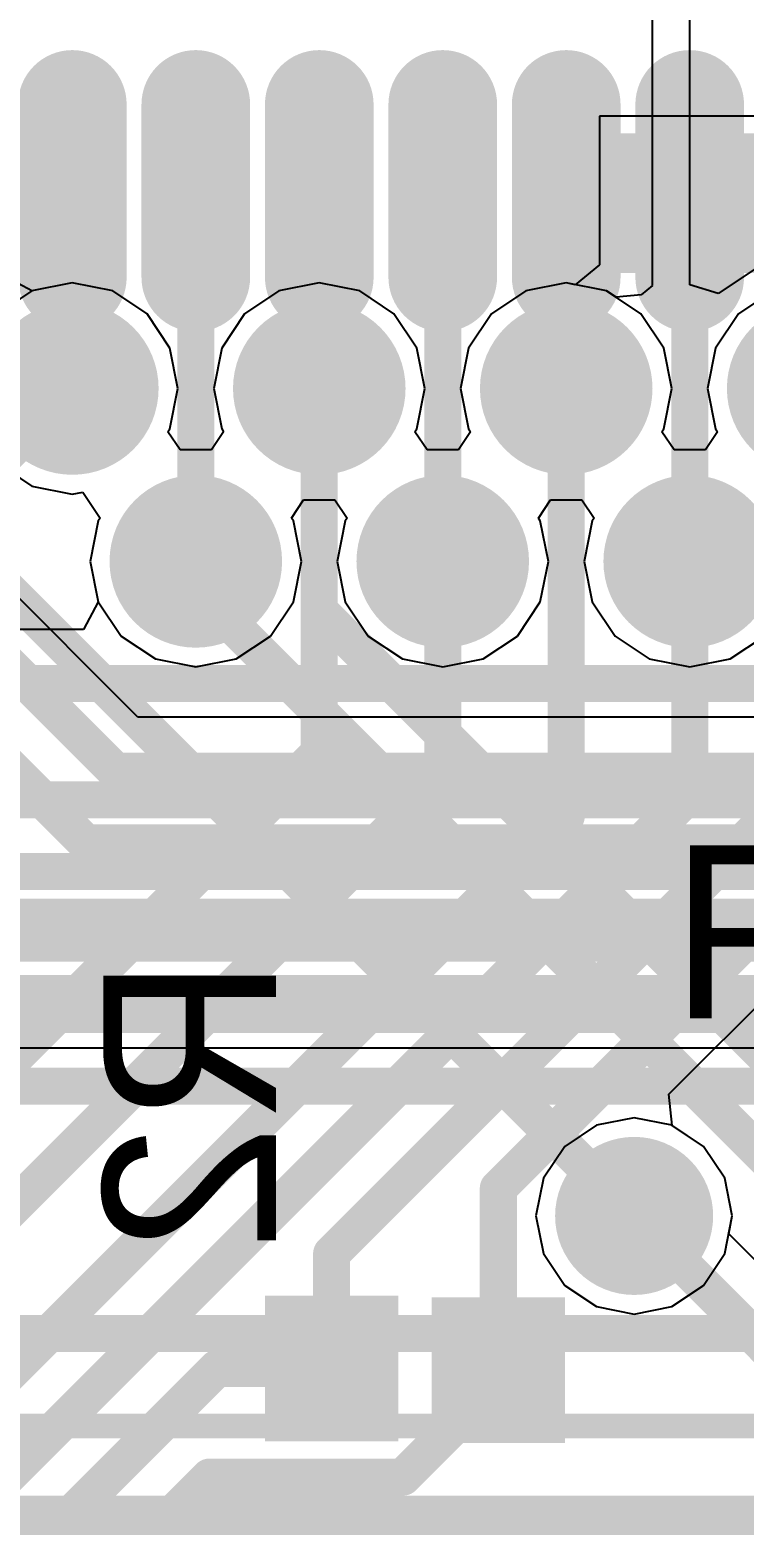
# Model space of a CAD drawing. Header units: millimetres. Extents: x 73 to 190, y 73 to 267.
# Drawn here: x 99.08 to 101.97, y 95.1 to 101.15 of the extents above; entities that cross this region are included whole.
import ezdxf

# ---------------------------------------------------------------- set-up
doc = ezdxf.new("R2010")
doc.units = ezdxf.units.MM
for name, color, linetype in [('BottomLayer', 5, 'Continuous'), ('BottomOverlay', 54, 'Continuous'), ('BottomPaste', 16, 'Continuous'), ('BottomSolder', 6, 'Continuous'), ('DrillDrawing', 1, 'Continuous'), ('Mechanical15', 56, 'Continuous'), ('MidLayer1', 16, 'Continuous'), ('MidLayer2', 76, 'Continuous'), ('MultiLayer', 9, 'Continuous'), ('TopLayer', 1, 'Continuous'), ('TopOverlay', 2, 'Continuous'), ('TopPaste', 8, 'Continuous'), ('TopSolder', 216, 'Continuous'), ('ViaHoleLayer', 16, 'Continuous')]:
    doc.layers.add(name, color=color, linetype=linetype)

msp = doc.modelspace()

# ---------------------------------------------------------------- linework, layer by layer
at = {"layer": 'BottomLayer'}
for p, q in [((101.6659, 96.843), (102.6646, 97.8416)), ((101.6784, 96.7166), (101.6659, 96.843)), ((101.8062, 96.6312), (101.6784, 96.7166)), ((101.8924, 96.5022), (101.8062, 96.6312)), ((101.9226, 96.35), (101.8924, 96.5022)), ((101.9081, 96.2769), (101.9226, 96.35)), ((103.6908, 94.4942), (101.9081, 96.2769))]:
    msp.add_line(p, q, dxfattribs=at)
for points, const_width in [([(99.25, 100.85), (99.25, 100.15)], 0.3), ([(99.75, 100.85), (99.75, 100.15)], 0.3), ([(100.25, 100.85), (100.25, 100.15)], 0.3), ([(100.75, 100.85), (100.75, 100.15)], 0.3), ([(101.25, 100.85), (101.25, 100.15)], 0.3), ([(101.75, 100.85), (101.75, 100.15)], 0.3), ([(99.25, 99.7), (99.25, 100.5)], 0.15), ([(99.75, 99), (99.75, 100.5)], 0.15), ([(100.25, 100.5), (100.25, 100.5)], 0.2), ([(100.25, 99.7), (100.25, 100.5)], 0.15), ([(100.75, 99), (100.75, 100.5)], 0.15), ([(101.25, 99.7), (101.25, 100.5)], 0.15), ([(101.75, 99), (101.75, 100.5)], 0.15), ([(96.35, 96.8), (99.25, 99.7)], 0.15), ([(100.25, 98.225), (100.25, 99.7)], 0.15), ([(101.25, 97.9674), (101.25, 99.7)], 0.15), ([(100.75, 98.125), (100.75, 99)], 0.15), ([(101.75, 98.0573), (101.75, 99)], 0.15), ([(100.3, 96.1972), (102.4537, 98.3508)], 0.15), ([(97, 94.975), (100.25, 98.225)], 0.15), ([(96.2, 93.575), (100.75, 98.125)], 0.15), ([(96.6, 92.9073), (101.75, 98.0573)], 0.15), ([(100.975, 96.462), (102.5738, 98.0608)], 0.15), ([(95.875, 92.5924), (101.25, 97.9674)], 0.15), ([(100.975, 95.725), (100.975, 96.462)], 0.15), ([(101.525, 96.35), (103.6, 94.275)], 0.15), ([(100.3, 95.7327), (100.3, 96.1972)], 0.15), ([(97.385, 93.2822), (99.8355, 95.7327)], 0.15), ([(99.8355, 95.7327), (100.3, 95.7327)], 0.15), ([(100.975, 95.6786), (100.975, 95.725)], 0.15), ([(100.5891, 95.2927), (100.975, 95.6786)], 0.15), ([(98.025, 93.512), (99.8056, 95.2927)], 0.15), ([(99.8056, 95.2927), (100.5891, 95.2927)], 0.15)]:
    msp.add_lwpolyline(points, dxfattribs=dict(at, const_width=const_width))
for points, const_width in [([(99.175, 100.85, 1), (99.325, 100.85, 1)], 0.15), ([(99.675, 100.85, 1), (99.825, 100.85, 1)], 0.15), ([(100.175, 100.85, 1), (100.325, 100.85, 1)], 0.15), ([(100.675, 100.85, 1), (100.825, 100.85, 1)], 0.15), ([(101.175, 100.85, 1), (101.325, 100.85, 1)], 0.15), ([(101.675, 100.85, 1), (101.825, 100.85, 1)], 0.15), ([(99.2125, 100.5, 1), (99.2875, 100.5, 1)], 0.075), ([(99.7125, 100.5, 1), (99.7875, 100.5, 1)], 0.075), ([(100.2, 100.5, 1), (100.3, 100.5, 1)], 0.1), ([(100.2, 100.5, 1), (100.3, 100.5, 1)], 0.1), ([(100.2125, 100.5, 1), (100.2875, 100.5, 1)], 0.075), ([(100.7125, 100.5, 1), (100.7875, 100.5, 1)], 0.075), ([(101.2125, 100.5, 1), (101.2875, 100.5, 1)], 0.075), ([(101.7125, 100.5, 1), (101.7875, 100.5, 1)], 0.075), ([(99.175, 100.15, 1), (99.325, 100.15, 1)], 0.15), ([(99.675, 100.15, 1), (99.825, 100.15, 1)], 0.15), ([(100.175, 100.15, 1), (100.325, 100.15, 1)], 0.15), ([(100.675, 100.15, 1), (100.825, 100.15, 1)], 0.15), ([(101.175, 100.15, 1), (101.325, 100.15, 1)], 0.15), ([(101.675, 100.15, 1), (101.825, 100.15, 1)], 0.15), ([(99.1103, 99.7, 1), (99.3897, 99.7, 1)], 0.2794), ([(100.1103, 99.7, 1), (100.3897, 99.7, 1)], 0.2794), ([(101.1103, 99.7, 1), (101.3897, 99.7, 1)], 0.2794), ([(99.2125, 99.7, 1), (99.2875, 99.7, 1)], 0.075), ([(99.2125, 99.7, 1), (99.2875, 99.7, 1)], 0.075), ([(100.2125, 99.7, 1), (100.2875, 99.7, 1)], 0.075), ([(100.2125, 99.7, 1), (100.2875, 99.7, 1)], 0.075), ([(101.2125, 99.7, 1), (101.2875, 99.7, 1)], 0.075), ([(101.2125, 99.7, 1), (101.2875, 99.7, 1)], 0.075), ([(99.6103, 99, 1), (99.8897, 99, 1)], 0.2794), ([(100.6103, 99, 1), (100.8897, 99, 1)], 0.2794), ([(101.6103, 99, 1), (101.8897, 99, 1)], 0.2794), ([(99.7125, 99, 1), (99.7875, 99, 1)], 0.075), ([(100.7125, 99, 1), (100.7875, 99, 1)], 0.075), ([(100.7125, 99, 1), (100.7875, 99, 1)], 0.075), ([(101.7125, 99, 1), (101.7875, 99, 1)], 0.075), ([(101.7125, 99, 1), (101.7875, 99, 1)], 0.075), ([(100.2125, 98.225, 1), (100.2875, 98.225, 1)], 0.075), ([(100.2125, 98.225, 1), (100.2875, 98.225, 1)], 0.075), ([(100.7125, 98.125, 1), (100.7875, 98.125, 1)], 0.075), ([(100.7125, 98.125, 1), (100.7875, 98.125, 1)], 0.075), ([(101.7125, 98.0573, 1), (101.7875, 98.0573, 1)], 0.075), ([(101.7125, 98.0573, 1), (101.7875, 98.0573, 1)], 0.075), ([(101.2125, 97.9674, 1), (101.2875, 97.9674, 1)], 0.075), ([(101.2125, 97.9674, 1), (101.2875, 97.9674, 1)], 0.075), ([(101.4, 96.35, 1), (101.65, 96.35, 1)], 0.25), ([(100.9375, 96.462, 1), (101.0125, 96.462, 1)], 0.075), ([(100.9375, 96.462, 1), (101.0125, 96.462, 1)], 0.075), ([(101.4875, 96.35, 1), (101.5625, 96.35, 1)], 0.075), ([(100.2625, 96.1972, 1), (100.3375, 96.1972, 1)], 0.075), ([(100.2625, 96.1972, 1), (100.3375, 96.1972, 1)], 0.075), ([(99.798, 95.7327, 1), (99.873, 95.7327, 1)], 0.075), ([(99.798, 95.7327, 1), (99.873, 95.7327, 1)], 0.075), ([(100.2625, 95.7327, 1), (100.3375, 95.7327, 1)], 0.075), ([(100.2625, 95.7327, 1), (100.3375, 95.7327, 1)], 0.075), ([(100.9375, 95.725, 1), (101.0125, 95.725, 1)], 0.075), ([(100.9375, 95.725, 1), (101.0125, 95.725, 1)], 0.075), ([(100.9375, 95.6786, 1), (101.0125, 95.6786, 1)], 0.075), ([(100.9375, 95.6786, 1), (101.0125, 95.6786, 1)], 0.075), ([(99.7681, 95.2927, 1), (99.8431, 95.2927, 1)], 0.075), ([(99.7681, 95.2927, 1), (99.8431, 95.2927, 1)], 0.075), ([(100.5516, 95.2927, 1), (100.6266, 95.2927, 1)], 0.075), ([(100.5516, 95.2927, 1), (100.6266, 95.2927, 1)], 0.075)]:
    msp.add_lwpolyline(points, format="xyb", close=True, dxfattribs=dict(at, const_width=const_width))
for points in [[(100.5, 95.5077), (100.5, 95.9577), (100.1, 95.5077), (100.1, 95.9577)], [(101.175, 95.5), (101.175, 95.95), (100.775, 95.5), (100.775, 95.95)]]:
    msp.add_solid(points, dxfattribs=at)
at = {"layer": 'BottomPaste', "const_width": 0.2}
for points in [[(99.25, 100.85), (99.25, 100.15)], [(99.75, 100.85), (99.75, 100.15)], [(100.25, 100.85), (100.25, 100.15)], [(100.75, 100.85), (100.75, 100.15)], [(101.25, 100.85), (101.25, 100.15)], [(101.75, 100.85), (101.75, 100.15)]]:
    msp.add_lwpolyline(points, dxfattribs=at)
at = {"layer": 'BottomPaste', "const_width": 0.1}
for points in [[(99.2, 100.85, 1), (99.3, 100.85, 1)], [(99.7, 100.85, 1), (99.8, 100.85, 1)], [(100.2, 100.85, 1), (100.3, 100.85, 1)], [(100.7, 100.85, 1), (100.8, 100.85, 1)], [(101.2, 100.85, 1), (101.3, 100.85, 1)], [(101.7, 100.85, 1), (101.8, 100.85, 1)], [(99.2, 100.15, 1), (99.3, 100.15, 1)], [(99.7, 100.15, 1), (99.8, 100.15, 1)], [(100.2, 100.15, 1), (100.3, 100.15, 1)], [(100.7, 100.15, 1), (100.8, 100.15, 1)], [(101.2, 100.15, 1), (101.3, 100.15, 1)], [(101.7, 100.15, 1), (101.8, 100.15, 1)]]:
    msp.add_lwpolyline(points, format="xyb", close=True, dxfattribs=at)
at = {"layer": 'BottomPaste'}
for points in [[(100.45, 95.5577), (100.45, 95.9077), (100.15, 95.5577), (100.15, 95.9077)], [(101.125, 95.55), (101.125, 95.9), (100.825, 95.55), (100.825, 95.9)]]:
    msp.add_solid(points, dxfattribs=at)
at = {"layer": 'BottomSolder', "const_width": 0.44}
for points in [[(99.25, 100.85), (99.25, 100.15)], [(99.75, 100.85), (99.75, 100.15)], [(100.25, 100.85), (100.25, 100.15)], [(100.75, 100.85), (100.75, 100.15)], [(101.25, 100.85), (101.25, 100.15)], [(101.75, 100.85), (101.75, 100.15)]]:
    msp.add_lwpolyline(points, dxfattribs=at)
at = {"layer": 'BottomSolder'}
for points, const_width in [([(99.14, 100.85, 1), (99.36, 100.85, 1)], 0.22), ([(99.64, 100.85, 1), (99.86, 100.85, 1)], 0.22), ([(100.14, 100.85, 1), (100.36, 100.85, 1)], 0.22), ([(100.64, 100.85, 1), (100.86, 100.85, 1)], 0.22), ([(101.14, 100.85, 1), (101.36, 100.85, 1)], 0.22), ([(101.64, 100.85, 1), (101.86, 100.85, 1)], 0.22), ([(99.14, 100.15, 1), (99.36, 100.15, 1)], 0.22), ([(99.64, 100.15, 1), (99.86, 100.15, 1)], 0.22), ([(100.14, 100.15, 1), (100.36, 100.15, 1)], 0.22), ([(100.64, 100.15, 1), (100.86, 100.15, 1)], 0.22), ([(101.14, 100.15, 1), (101.36, 100.15, 1)], 0.22), ([(101.64, 100.15, 1), (101.86, 100.15, 1)], 0.22), ([(99.0753, 99.7, 1), (99.4247, 99.7, 1)], 0.3494), ([(100.0753, 99.7, 1), (100.4247, 99.7, 1)], 0.3494), ([(101.0753, 99.7, 1), (101.4247, 99.7, 1)], 0.3494), ([(102.0753, 99.7, 1), (102.4247, 99.7, 1)], 0.3494), ([(99.5753, 99, 1), (99.9247, 99, 1)], 0.3494), ([(100.5753, 99, 1), (100.9247, 99, 1)], 0.3494), ([(101.5753, 99, 1), (101.9247, 99, 1)], 0.3494), ([(101.365, 96.35, 1), (101.685, 96.35, 1)], 0.32)]:
    msp.add_lwpolyline(points, format="xyb", close=True, dxfattribs=dict(at, const_width=const_width))
for points in [[(100.57, 95.4377), (100.57, 96.0277), (100.03, 95.4377), (100.03, 96.0277)], [(101.245, 95.43), (101.245, 96.02), (100.705, 95.43), (100.705, 96.02)]]:
    msp.add_solid(points, dxfattribs=at)
at = {"layer": 'DrillDrawing'}
for points, const_width in [([(99.1738, 99.7, 1), (99.3262, 99.7, 1)], 0.1524), ([(100.1738, 99.7, 1), (100.3262, 99.7, 1)], 0.1524), ([(101.1738, 99.7, 1), (101.3262, 99.7, 1)], 0.1524), ([(99.6738, 99, 1), (99.8262, 99, 1)], 0.1524), ([(100.6738, 99, 1), (100.8262, 99, 1)], 0.1524), ([(101.6738, 99, 1), (101.8262, 99, 1)], 0.1524), ([(101.475, 96.35, 1), (101.575, 96.35, 1)], 0.1)]:
    msp.add_lwpolyline(points, format="xyb", close=True, dxfattribs=dict(at, const_width=const_width))
at = {"layer": 'Mechanical15', "const_width": 0.1}
for points in [[(95.5, 95.5), (100, 95.5)], [(100, 95.5), (104.5, 95.5)]]:
    msp.add_lwpolyline(points, dxfattribs=at)
at = {"layer": 'Mechanical15', "const_width": 0.05}
msp.add_lwpolyline([(99.975, 95.5, 1), (100.025, 95.5, 1)], format="xyb", close=True, dxfattribs=at)
msp.add_lwpolyline([(99.975, 95.5, 1), (100.025, 95.5, 1)], format="xyb", close=True, dxfattribs=at)
at = {"layer": 'MidLayer1'}
for p, q in [((99.25, 100.1276), (99.0863, 100.0951)), ((99.4136, 100.0951), (99.25, 100.1276)), ((100.25, 100.1276), (100.0863, 100.0951)), ((100.4136, 100.0951), (100.25, 100.1276)), ((101.25, 100.1276), (101.0863, 100.0951)), ((101.4136, 100.0951), (101.25, 100.1276)), ((99.0863, 100.0951), (98.9476, 100.0024)), ((99.5524, 100.0024), (99.4136, 100.0951)), ((100.0863, 100.0951), (99.9476, 100.0024)), ((100.5524, 100.0024), (100.4136, 100.0951)), ((101.0863, 100.0951), (100.9476, 100.0024)), ((101.5524, 100.0024), (101.4136, 100.0951)), ((102.0863, 100.0951), (101.9476, 100.0024)), ((99.6451, 99.8637), (99.5524, 100.0024)), ((99.9476, 100.0024), (99.8549, 99.8637)), ((100.6451, 99.8637), (100.5524, 100.0024)), ((100.9476, 100.0024), (100.8549, 99.8637)), ((101.6451, 99.8637), (101.5524, 100.0024)), ((101.9476, 100.0024), (101.8549, 99.8637)), ((99.6776, 99.7), (99.6451, 99.8637)), ((99.8549, 99.8637), (99.8224, 99.7)), ((100.6776, 99.7), (100.6451, 99.8637)), ((100.8549, 99.8637), (100.8224, 99.7)), ((101.6776, 99.7), (101.6451, 99.8637)), ((101.8549, 99.8637), (101.8224, 99.7)), ((99.6451, 99.5364), (99.6776, 99.7)), ((99.8224, 99.7), (99.8549, 99.5364)), ((100.6451, 99.5364), (100.6776, 99.7)), ((100.8224, 99.7), (100.8549, 99.5364)), ((101.6451, 99.5364), (101.6776, 99.7)), ((101.8224, 99.7), (101.8549, 99.5364)), ((99.5158, 98.3692), (98.2692, 99.6158)), ((99.6373, 99.5248), (99.6451, 99.5364)), ((99.6865, 99.4513), (99.6373, 99.5248)), ((99.8626, 99.5249), (99.8135, 99.4513)), ((99.8549, 99.5364), (99.8626, 99.5249)), ((100.6373, 99.5248), (100.6451, 99.5364)), ((100.6865, 99.4513), (100.6373, 99.5248)), ((100.8626, 99.5249), (100.8135, 99.4513)), ((100.8549, 99.5364), (100.8626, 99.5249)), ((101.6373, 99.5248), (101.6451, 99.5364)), ((101.6865, 99.4513), (101.6373, 99.5248)), ((101.8626, 99.5249), (101.8135, 99.4513)), ((101.8549, 99.5364), (101.8626, 99.5249)), ((99.8135, 99.4513), (99.6865, 99.4513)), ((100.8135, 99.4513), (100.6865, 99.4513)), ((101.8135, 99.4513), (101.6865, 99.4513)), ((98.9476, 99.3977), (99.0863, 99.305)), ((99.0863, 99.305), (99.25, 99.2724)), ((99.25, 99.2724), (99.2921, 99.2808)), ((99.2921, 99.2808), (99.3627, 99.1752)), ((100.1374, 99.1752), (100.1865, 99.2487)), ((100.1865, 99.2487), (100.3135, 99.2487)), ((100.3135, 99.2487), (100.3627, 99.1752)), ((101.1374, 99.1752), (101.1865, 99.2487)), ((101.1865, 99.2487), (101.3135, 99.2487)), ((101.3135, 99.2487), (101.3627, 99.1752)), ((99.3549, 99.1636), (99.3224, 99)), ((99.3627, 99.1752), (99.3549, 99.1636)), ((100.1451, 99.1636), (100.1374, 99.1752)), ((100.1776, 99), (100.1451, 99.1636)), ((100.3549, 99.1636), (100.3224, 99)), ((100.3627, 99.1752), (100.3549, 99.1636)), ((101.1451, 99.1636), (101.1374, 99.1752)), ((101.1776, 99), (101.1451, 99.1636)), ((101.3549, 99.1636), (101.3224, 99)), ((101.3627, 99.1752), (101.3549, 99.1636)), ((99.3224, 99), (99.3549, 98.8364)), ((100.1451, 98.8364), (100.1776, 99)), ((100.3224, 99), (100.3549, 98.8364)), ((101.1451, 98.8364), (101.1776, 99)), ((101.3224, 99), (101.3549, 98.8364)), ((99.3549, 98.8364), (99.4476, 98.6976)), ((100.0524, 98.6976), (100.1451, 98.8364)), ((100.3549, 98.8364), (100.4476, 98.6976)), ((101.0524, 98.6976), (101.1451, 98.8364)), ((101.3549, 98.8364), (101.4476, 98.6976)), ((99.4476, 98.6976), (99.5864, 98.6049)), ((99.9137, 98.6049), (100.0524, 98.6976)), ((100.4476, 98.6976), (100.5864, 98.6049)), ((100.9137, 98.6049), (101.0524, 98.6976)), ((101.4476, 98.6976), (101.5864, 98.6049)), ((101.9137, 98.6049), (102.0524, 98.6976)), ((99.5864, 98.6049), (99.75, 98.5724)), ((99.75, 98.5724), (99.9137, 98.6049)), ((100.5864, 98.6049), (100.75, 98.5724)), ((100.75, 98.5724), (100.9137, 98.6049)), ((101.5864, 98.6049), (101.75, 98.5724)), ((101.75, 98.5724), (101.9137, 98.6049)), ((103.8092, 98.3692), (99.5158, 98.3692)), ((98.1384, 97.0308), (102.444, 97.0308)), ((101.525, 96.7476), (101.3728, 96.7174)), ((101.6772, 96.7174), (101.525, 96.7476)), ((101.3728, 96.7174), (101.2438, 96.6312)), ((101.8062, 96.6312), (101.6772, 96.7174)), ((101.2438, 96.6312), (101.1576, 96.5022)), ((101.8924, 96.5022), (101.8062, 96.6312)), ((101.1576, 96.5022), (101.1274, 96.35)), ((101.9226, 96.35), (101.8924, 96.5022)), ((101.1274, 96.35), (101.1576, 96.1978)), ((101.8924, 96.1978), (101.9226, 96.35)), ((101.1576, 96.1978), (101.2438, 96.0688)), ((101.8062, 96.0688), (101.8924, 96.1978)), ((101.2438, 96.0688), (101.3728, 95.9826)), ((101.6772, 95.9826), (101.8062, 96.0688)), ((101.3728, 95.9826), (101.525, 95.9524)), ((101.525, 95.9524), (101.6772, 95.9826))]:
    msp.add_line(p, q, dxfattribs=at)
at = {"layer": 'MidLayer1', "const_width": 0.15}
for points in [[(96.75, 100.4149), (99.3049, 97.86)], [(98.05, 99.525), (99.425, 98.15)], [(99.425, 98.15), (103.9, 98.15)], [(99.3049, 97.86), (105.7524, 97.86)], [(98.915, 97.56), (106.11, 97.56)], [(97.5269, 97.25), (102.5347, 97.25)]]:
    msp.add_lwpolyline(points, dxfattribs=at)
at = {"layer": 'MidLayer1'}
for points, const_width in [([(99.1103, 99.7, 1), (99.3897, 99.7, 1)], 0.2794), ([(100.1103, 99.7, 1), (100.3897, 99.7, 1)], 0.2794), ([(101.1103, 99.7, 1), (101.3897, 99.7, 1)], 0.2794), ([(99.6103, 99, 1), (99.8897, 99, 1)], 0.2794), ([(100.6103, 99, 1), (100.8897, 99, 1)], 0.2794), ([(101.6103, 99, 1), (101.8897, 99, 1)], 0.2794), ([(99.3875, 98.15, 1), (99.4625, 98.15, 1)], 0.075), ([(99.3875, 98.15, 1), (99.4625, 98.15, 1)], 0.075), ([(99.2674, 97.86, 1), (99.3424, 97.86, 1)], 0.075), ([(99.2674, 97.86, 1), (99.3424, 97.86, 1)], 0.075), ([(101.4, 96.35, 1), (101.65, 96.35, 1)], 0.25)]:
    msp.add_lwpolyline(points, format="xyb", close=True, dxfattribs=dict(at, const_width=const_width))
at = {"layer": 'MidLayer2'}
for p, q in [((101.5985, 101.3669), (101.5985, 100.1196)), ((101.75, 100.1196), (101.75, 101.3669)), ((102.0419, 100.2025), (101.8654, 100.0846)), ((99.25, 100.1276), (99.0863, 100.0951)), ((99.4136, 100.0951), (99.25, 100.1276)), ((100.25, 100.1276), (100.0863, 100.0951)), ((100.4136, 100.0951), (100.25, 100.1276)), ((101.25, 100.1276), (101.0863, 100.0951)), ((101.4136, 100.0951), (101.25, 100.1276)), ((99.0863, 100.0951), (98.9476, 100.0024)), ((99.5524, 100.0024), (99.4136, 100.0951)), ((100.0863, 100.0951), (99.9476, 100.0024)), ((100.5524, 100.0024), (100.4136, 100.0951)), ((101.0863, 100.0951), (100.9476, 100.0024)), ((101.4521, 100.0694), (101.4136, 100.0951)), ((101.5537, 100.0794), (101.4521, 100.0694)), ((101.5995, 100.117), (101.5537, 100.0794)), ((101.5985, 100.1196), (101.5995, 100.117)), ((101.8654, 100.0846), (101.75, 100.1196)), ((99.6451, 99.8637), (99.5524, 100.0024)), ((99.9476, 100.0024), (99.8549, 99.8637)), ((100.6451, 99.8637), (100.5524, 100.0024)), ((100.9476, 100.0024), (100.8549, 99.8637)), ((99.6776, 99.7), (99.6451, 99.8637)), ((99.8549, 99.8637), (99.8224, 99.7)), ((100.6776, 99.7), (100.6451, 99.8637)), ((100.8549, 99.8637), (100.8224, 99.7)), ((99.6451, 99.5364), (99.6776, 99.7)), ((99.8224, 99.7), (99.8549, 99.5364)), ((100.6451, 99.5364), (100.6776, 99.7)), ((100.8224, 99.7), (100.8549, 99.5364)), ((99.6373, 99.5248), (99.6451, 99.5364)), ((99.6865, 99.4513), (99.6373, 99.5248)), ((99.8626, 99.5249), (99.8135, 99.4513)), ((99.8549, 99.5364), (99.8626, 99.5249)), ((100.6373, 99.5248), (100.6451, 99.5364)), ((100.6865, 99.4513), (100.6373, 99.5248)), ((100.8626, 99.5249), (100.8135, 99.4513)), ((100.8549, 99.5364), (100.8626, 99.5249)), ((99.8135, 99.4513), (99.6865, 99.4513)), ((100.8135, 99.4513), (100.6865, 99.4513)), ((98.9476, 99.3977), (99.0863, 99.305)), ((99.0863, 99.305), (99.25, 99.2724)), ((99.25, 99.2724), (99.2921, 99.2808)), ((99.2921, 99.2808), (99.3627, 99.1752)), ((99.3549, 99.1636), (99.3224, 99)), ((99.3627, 99.1752), (99.3549, 99.1636)), ((99.3224, 99), (99.3549, 98.8364)), ((99.3549, 98.8364), (99.2953, 98.7248)), ((99.2953, 98.7248), (97.2518, 98.7248))]:
    msp.add_line(p, q, dxfattribs=at)
for points, const_width in [([(99.1103, 99.7, 1), (99.3897, 99.7, 1)], 0.2794), ([(100.1103, 99.7, 1), (100.3897, 99.7, 1)], 0.2794), ([(101.1103, 99.7, 1), (101.3897, 99.7, 1)], 0.2794), ([(99.6103, 99, 1), (99.8897, 99, 1)], 0.2794), ([(100.6103, 99, 1), (100.8897, 99, 1)], 0.2794), ([(101.6103, 99, 1), (101.8897, 99, 1)], 0.2794), ([(101.4, 96.35, 1), (101.65, 96.35, 1)], 0.25)]:
    msp.add_lwpolyline(points, format="xyb", close=True, dxfattribs=dict(at, const_width=const_width))
for points, const_width in [([(96.9297, 98.5056), (104.9548, 98.5056)], 0.15), ([(96.6672, 98.035), (104.8943, 98.035)], 0.15), ([(96.5471, 97.745), (105.1942, 97.745)], 0.15), ([(95.5218, 97.455), (105.3143, 97.455)], 0.15), ([(97.39, 97.165), (106.665, 97.165)], 0.15), ([(98.075, 96.875), (107.1076, 96.875)], 0.15), ([(97.4765, 95.8735), (106.6011, 95.8735)], 0.15), ([(96.743, 95.092), (112.0721, 95.092)], 0.25)]:
    msp.add_lwpolyline(points, dxfattribs=dict(at, const_width=const_width))
at = {"layer": 'MultiLayer'}
for points, const_width in [([(99.1103, 99.7, 1), (99.3897, 99.7, 1)], 0.2794), ([(100.1103, 99.7, 1), (100.3897, 99.7, 1)], 0.2794), ([(101.1103, 99.7, 1), (101.3897, 99.7, 1)], 0.2794), ([(99.6103, 99, 1), (99.8897, 99, 1)], 0.2794), ([(100.6103, 99, 1), (100.8897, 99, 1)], 0.2794), ([(101.6103, 99, 1), (101.8897, 99, 1)], 0.2794), ([(101.4, 96.35, 1), (101.65, 96.35, 1)], 0.25)]:
    msp.add_lwpolyline(points, format="xyb", close=True, dxfattribs=dict(at, const_width=const_width))
at = {"layer": 'TopLayer'}
for p, q in [((102.41, 100.8025), (101.385, 100.8025)), ((101.385, 100.8025), (101.385, 100.2009)), ((101.385, 100.2009), (101.2868, 100.1203)), ((99.0864, 100.0951), (98.9748, 100.1547)), ((99.25, 100.1276), (99.0864, 100.0951)), ((99.4136, 100.0951), (99.25, 100.1276)), ((100.25, 100.1276), (100.0863, 100.0951)), ((100.4136, 100.0951), (100.25, 100.1276)), ((101.25, 100.1276), (101.0863, 100.0951)), ((101.2868, 100.1203), (101.25, 100.1276)), ((99.5524, 100.0024), (99.4136, 100.0951)), ((100.0863, 100.0951), (99.9476, 100.0024)), ((100.5524, 100.0024), (100.4136, 100.0951)), ((101.0863, 100.0951), (100.9476, 100.0024)), ((99.6451, 99.8637), (99.5524, 100.0024)), ((99.9476, 100.0024), (99.8549, 99.8637)), ((100.6451, 99.8637), (100.5524, 100.0024)), ((100.9476, 100.0024), (100.8549, 99.8637)), ((99.6776, 99.7), (99.6451, 99.8637)), ((99.8549, 99.8637), (99.8224, 99.7)), ((100.6776, 99.7), (100.6451, 99.8637)), ((100.8549, 99.8637), (100.8224, 99.7)), ((99.6451, 99.5364), (99.6776, 99.7)), ((99.8224, 99.7), (99.8549, 99.5364)), ((100.6451, 99.5364), (100.6776, 99.7)), ((100.8224, 99.7), (100.8549, 99.5364)), ((99.6373, 99.5248), (99.6451, 99.5364)), ((99.6865, 99.4513), (99.6373, 99.5248)), ((99.8626, 99.5249), (99.8135, 99.4513)), ((99.8549, 99.5364), (99.8626, 99.5249)), ((100.6373, 99.5248), (100.6451, 99.5364)), ((100.6865, 99.4513), (100.6373, 99.5248)), ((100.8626, 99.5249), (100.8135, 99.4513)), ((100.8549, 99.5364), (100.8626, 99.5249)), ((99.8135, 99.4513), (99.6865, 99.4513)), ((100.8135, 99.4513), (100.6865, 99.4513))]:
    msp.add_line(p, q, dxfattribs=at)
for points, const_width in [([(99.1103, 99.7, 1), (99.3897, 99.7, 1)], 0.2794), ([(100.1103, 99.7, 1), (100.3897, 99.7, 1)], 0.2794), ([(101.1103, 99.7, 1), (101.3897, 99.7, 1)], 0.2794), ([(100.2125, 99.7, 1), (100.2875, 99.7, 1)], 0.075), ([(99.6103, 99, 1), (99.8897, 99, 1)], 0.2794), ([(100.6103, 99, 1), (100.8897, 99, 1)], 0.2794), ([(101.6103, 99, 1), (101.8897, 99, 1)], 0.2794), ([(99.7125, 99, 1), (99.7875, 99, 1)], 0.075), ([(99.7125, 98.8907, 1), (99.7875, 98.8907, 1)], 0.075), ([(99.7125, 98.8907, 1), (99.7875, 98.8907, 1)], 0.075), ([(100.2125, 98.8008, 1), (100.2875, 98.8008, 1)], 0.075), ([(100.2125, 98.8008, 1), (100.2875, 98.8008, 1)], 0.075), ([(100.5077, 98.5056, 1), (100.5827, 98.5056, 1)], 0.075), ([(100.5077, 98.5056, 1), (100.5827, 98.5056, 1)], 0.075), ([(101.4, 96.35, 1), (101.65, 96.35, 1)], 0.25), ([(101.4875, 96.35, 1), (101.5625, 96.35, 1)], 0.075)]:
    msp.add_lwpolyline(points, format="xyb", close=True, dxfattribs=dict(at, const_width=const_width))
at = {"layer": 'TopLayer', "const_width": 0.15}
for points in [[(100.25, 98.8008), (100.25, 99.7)], [(98.7556, 99.1194), (101.525, 96.35)], [(99.75, 98.8907), (99.75, 99)], [(99.75, 98.8907), (102.125, 96.5157)], [(100.25, 98.8008), (100.5452, 98.5056)], [(100.5452, 98.5056), (103.175, 95.8759)], [(99.95, 93.025), (102.125, 95.2)]]:
    msp.add_lwpolyline(points, dxfattribs=at)
at = {"layer": 'TopLayer'}
msp.add_solid([(101.525, 100.6625), (101.525, 100.2375), (102.375, 100.6625), (102.375, 100.2375)], dxfattribs=at)
at = {"layer": 'TopPaste'}
msp.add_solid([(101.575, 100.6125), (101.575, 100.2875), (102.325, 100.6125), (102.325, 100.2875)], dxfattribs=at)
at = {"layer": 'TopSolder'}
for points, const_width in [([(99.0753, 99.7, 1), (99.4247, 99.7, 1)], 0.3494), ([(100.0753, 99.7, 1), (100.4247, 99.7, 1)], 0.3494), ([(101.0753, 99.7, 1), (101.4247, 99.7, 1)], 0.3494), ([(102.0753, 99.7, 1), (102.4247, 99.7, 1)], 0.3494), ([(99.5753, 99, 1), (99.9247, 99, 1)], 0.3494), ([(100.5753, 99, 1), (100.9247, 99, 1)], 0.3494), ([(101.5753, 99, 1), (101.9247, 99, 1)], 0.3494), ([(101.365, 96.35, 1), (101.685, 96.35, 1)], 0.32)]:
    msp.add_lwpolyline(points, format="xyb", close=True, dxfattribs=dict(at, const_width=const_width))
msp.add_solid([(101.455, 100.7325), (101.455, 100.1675), (102.445, 100.7325), (102.445, 100.1675)], dxfattribs=at)
at = {"layer": 'ViaHoleLayer'}
for points, const_width in [([(99.1738, 99.7, 1), (99.3262, 99.7, 1)], 0.1524), ([(100.1738, 99.7, 1), (100.3262, 99.7, 1)], 0.1524), ([(101.1738, 99.7, 1), (101.3262, 99.7, 1)], 0.1524), ([(99.6738, 99, 1), (99.8262, 99, 1)], 0.1524), ([(100.6738, 99, 1), (100.8262, 99, 1)], 0.1524), ([(101.6738, 99, 1), (101.8262, 99, 1)], 0.1524), ([(101.475, 96.35, 1), (101.575, 96.35, 1)], 0.1)]:
    msp.add_lwpolyline(points, format="xyb", close=True, dxfattribs=dict(at, const_width=const_width))

# ---------------------------------------------------------------- texts
at = {"layer": 'BottomOverlay', "text_generation_flag": 2}
msp.add_text('R2', height=0.7, rotation=90, dxfattribs=at).set_placement((100.075, 97.4))
at = {"layer": 'TopOverlay'}
msp.add_text('R4', height=0.7, rotation=360, dxfattribs=at).set_placement((101.675, 97.15))

doc.saveas('drawing.dxf')
